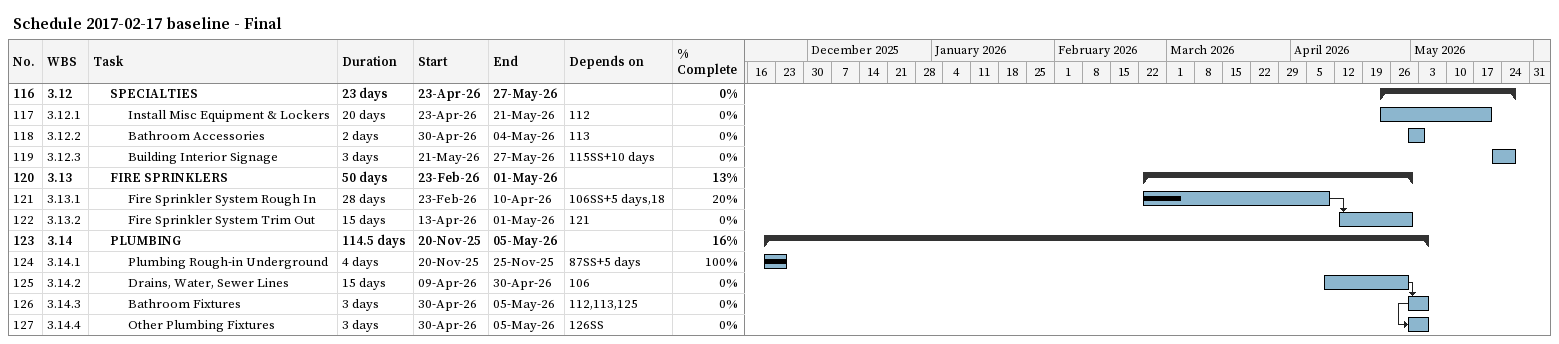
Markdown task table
Schedule 2017-02-17 baseline - Final

| ID | WBS | Task | Duration | Start | Finish | Predecessors | % complete |
|---|---|---|---|---|---|---|---|
| 116 | 3.12 | **SPECIALTIES** | 23d | 2026-04-23 | 2026-05-27 |  | 0 |
| 117 | 3.12.1 | Install Misc Equipment & Lockers | 20d | 2026-04-23 | 2026-05-21 | 112 | 0 |
| 118 | 3.12.2 | Bathroom Accessories | 2d | 2026-04-30 | 2026-05-04 | 113 | 0 |
| 119 | 3.12.3 | Building Interior Signage | 3d | 2026-05-21 | 2026-05-27 | 115SS+10d | 0 |
| 120 | 3.13 | **FIRE SPRINKLERS** | 50d | 2026-02-23 | 2026-05-01 |  | 13 |
| 121 | 3.13.1 | Fire Sprinkler System Rough In | 28d | 2026-02-23 | 2026-04-10 | 106SS+5d, 18 | 20 |
| 122 | 3.13.2 | Fire Sprinkler System Trim Out | 15d | 2026-04-13 | 2026-05-01 | 121 | 0 |
| 123 | 3.14 | **PLUMBING** | 114.5d | 2025-11-20 | 2026-05-05 |  | 16 |
| 124 | 3.14.1 | Plumbing Rough-in Underground | 4d | 2025-11-20 | 2025-11-25 | 87SS+5d | 100 |
| 125 | 3.14.2 | Drains, Water, Sewer Lines | 15d | 2026-04-09 | 2026-04-30 | 106 | 0 |
| 126 | 3.14.3 | Bathroom Fixtures | 3d | 2026-04-30 | 2026-05-05 | 112, 113, 125 | 0 |
| 127 | 3.14.4 | Other Plumbing Fixtures | 3d | 2026-04-30 | 2026-05-05 | 126SS | 0 |
